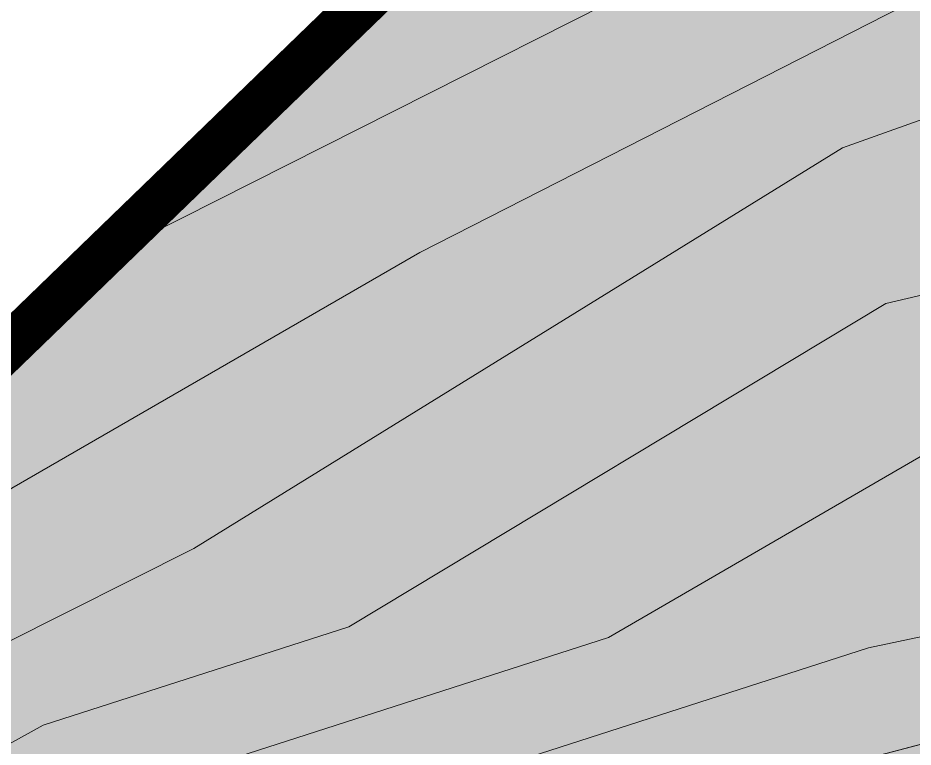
# Model space of a CAD drawing. Header units: inches. Extents: x 218980 to 233865, y 587194 to 599270.
# Drawn here: x 219027.4 to 219047.21, y 587503.33 to 587519.46 of the extents above; entities that cross this region are included whole.
import ezdxf

# ---------------------------------------------------------------- set-up
doc = ezdxf.new("R2010")
doc.units = ezdxf.units.IN
doc.header["$MEASUREMENT"] = 0
for name, pattern in [('01', [0]), ('DASHDOT2', [0.5, 0.25, -0.125, 0, -0.125]), ('State_Boundary_2', [13.5, 5, -1.6, 0.3, -1.6, 5])]:
    doc.linetypes.add(name, pattern=pattern)
for name, color, linetype, lineweight in [('Forest and Steep Slope', 66, '01', 0), ('Major Contour', 250, 'Continuous', 0), ('Minor Contour', 250, 'Continuous', 0), ('Planning Boundary', 222, '01', 0), ('Proposed Plot Boundary', 250, '01', 0), ('Town Boundary', 220, 'DASHDOT2', 30)]:
    doc.layers.add(name, color=color, linetype=linetype, lineweight=lineweight)
doc.layers.add('P_Main Development Zone', color=7, linetype='Continuous', lineweight=0, true_color=0xdc5e9b)

msp = doc.modelspace()

# ---------------------------------------------------------------- hatches: boundary and pattern name
at = {"layer": 'Forest and Steep Slope'}
h = msp.add_hatch(color=256, dxfattribs=at)
h.dxf.hatch_style = 1
edge = h.paths.add_edge_path()
edge.add_line((219286.194, 587701.647), (219301.841, 587711.176))
edge.add_line((219301.841, 587711.176), (219319.596, 587720.066))
edge.add_line((219319.596, 587720.066), (219337.234, 587727.117))
edge.add_line((219337.234, 587727.117), (219354.251, 587732.686))
edge.add_line((219354.251, 587732.686), (219371.374, 587738.249))
edge.add_line((219371.374, 587738.249), (219382.136, 587741.746))
edge.add_line((219382.136, 587741.746), (219366.621, 587744.792))
edge.add_line((219366.621, 587744.792), (219353.343, 587745.427))
edge.add_line((219353.343, 587745.427), (219287.358, 587726.896))
edge.add_line((219287.358, 587726.896), (219262.608, 587721.832))
edge.add_line((219262.608, 587721.832), (219250.01, 587716.562))
edge.add_line((219250.01, 587716.562), (219243.164, 587716.343))
edge.add_line((219243.164, 587716.343), (219235.832, 587714.183))
edge.add_line((219235.832, 587714.183), (219229.424, 587705.341))
edge.add_line((219229.424, 587705.341), (219227.48, 587702.311))
edge.add_line((219227.48, 587702.311), (219212.774, 587645.15))
edge.add_line((219212.774, 587645.15), (219183.189, 587628.626))
edge.add_line((219183.189, 587628.626), (219180.099, 587615.206))
edge.add_line((219180.099, 587615.206), (219179.48, 587586.322))
edge.add_line((219179.48, 587586.322), (219133.366, 587559.17))
edge.add_line((219133.366, 587559.17), (219091.397, 587544.284))
edge.add_line((219091.397, 587544.284), (219048.906, 587533.2))
edge.add_line((219048.906, 587533.2), (219016.853, 587502.186))
edge.add_line((219016.853, 587502.186), (219012.006, 587498.151))
edge.add_line((219012.006, 587498.151), (218982.942, 587477.15))
edge.add_line((218982.942, 587477.15), (218980.217, 587473.076))
edge.add_line((218980.217, 587473.076), (218991.285, 587443.136))
edge.add_line((218991.285, 587443.136), (218998.354, 587452.947))
edge.add_line((218998.354, 587452.947), (218991.053, 587458.208))
edge.add_line((218991.053, 587458.208), (219001.424, 587472.602))
edge.add_line((219001.424, 587472.602), (219004.198, 587476.452))
edge.add_arc((219057.745, 587437.868), 66, 131.64433, 144.2249, ccw=False)
edge.add_arc((219057.745, 587437.868), 66, 112.89508, 131.64433, ccw=False)
edge.add_arc((219057.745, 587437.868), 66, 104.75474, 112.89508, ccw=False)
edge.add_line((219040.936, 587501.691), (219047.671, 587503.465))
edge.add_line((219047.671, 587503.465), (219056.92, 587514.406))
edge.add_line((219056.92, 587514.406), (219078.93, 587524.089))
edge.add_line((219078.93, 587524.089), (219099.179, 587528.491))
edge.add_line((219099.179, 587528.491), (219129.772, 587542.137))
edge.add_line((219129.772, 587542.137), (219153.542, 587545.438))
edge.add_line((219153.542, 587545.438), (219180.834, 587544.778))
edge.add_line((219180.834, 587544.778), (219186.946, 587553.841))
edge.add_line((219186.946, 587553.841), (219186.724, 587565.185))
edge.add_line((219186.724, 587565.185), (219190.283, 587578.308))
edge.add_line((219190.283, 587578.308), (219198.958, 587589.652))
edge.add_line((219198.958, 587589.652), (219209.19, 587602.108))
edge.add_line((219209.19, 587602.108), (219218.532, 587613.674))
edge.add_line((219218.532, 587613.674), (219224.316, 587618.345))
edge.add_line((219224.316, 587618.345), (219228.764, 587620.125))
edge.add_line((219228.764, 587620.125), (219230.097, 587620.071))
edge.add_line((219230.097, 587620.071), (219227.078, 587623.359))
edge.add_line((219227.078, 587623.359), (219222.569, 587627.095))
edge.add_line((219222.569, 587627.095), (219220.049, 587633.034))
edge.add_line((219220.049, 587633.034), (219223.503, 587638.851))
edge.add_line((219223.503, 587638.851), (219238.476, 587646.319))
edge.add_line((219238.476, 587646.319), (219230.507, 587655.291))
edge.add_line((219230.507, 587655.291), (219243.792, 587667.033))
edge.add_line((219243.792, 587667.033), (219257.077, 587678.776))
edge.add_line((219257.077, 587678.776), (219270.34, 587690.419))
edge.add_line((219270.34, 587690.419), (219286.194, 587701.647))
at = {"layer": 'P_Main Development Zone'}
h = msp.add_hatch(color=256, dxfattribs=at)
h.dxf.hatch_style = 1
h.paths.add_polyline_path([(219001.424, 587472.602), (218991.053, 587458.208), (219008.09, 587445.932), (219018.409, 587460.252)])
edge = h.paths.add_edge_path()
edge.add_arc((219057.745, 587437.868), 66, 131.64433, 144.2249)
edge.add_line((219004.198, 587476.452), (219001.424, 587472.602))
edge.add_line((219001.424, 587472.602), (219018.409, 587460.252))
edge.add_line((219018.409, 587460.252), (219021.236, 587464.175))
edge.add_arc((219057.745, 587437.868), 45, 129.8115, 144.2249, ccw=False)
edge.add_line((219028.933, 587472.435), (219013.888, 587487.188))
edge = h.paths.add_edge_path()
edge.add_arc((219057.745, 587437.868), 66, 112.89508, 131.64433)
edge.add_line((219013.888, 587487.188), (219028.933, 587472.435))
edge.add_arc((219057.745, 587437.868), 45, 112.2493, 129.8115, ccw=False)
edge.add_line((219040.706, 587479.517), (219032.068, 587498.668))
edge = h.paths.add_edge_path()
edge.add_line((219050.283, 587504.153), (219040.936, 587501.691))
edge.add_arc((219057.745, 587437.868), 66, 104.75474, 112.89508)
edge.add_line((219032.068, 587498.668), (219040.706, 587479.517))
edge.add_arc((219057.745, 587437.868), 45, 104.7547, 112.2493, ccw=False)
edge.add_line((219046.284, 587481.384), (219056.402, 587484.048))
edge.add_line((219056.402, 587484.048), (219050.283, 587504.153))
edge = h.paths.add_edge_path()
edge.add_arc((219044.25, 587584.258), 79, 284.75474, 287.04831, ccw=False)
edge.add_line((219064.37, 587507.863), (219050.283, 587504.153))
edge.add_line((219050.283, 587504.153), (219056.402, 587484.048))
edge.add_line((219056.402, 587484.048), (219069.718, 587487.556))
edge.add_arc((219044.25, 587584.258), 100, 284.75474, 286.98438)
edge.add_line((219073.461, 587488.62), (219067.411, 587508.729))
edge = h.paths.add_edge_path()
edge.add_line((219083.3, 587514.924), (219074.479, 587511.27))
edge.add_arc((219044.25, 587584.258), 79, 287.04831, 292.49788, ccw=False)
edge.add_line((219067.411, 587508.729), (219073.461, 587488.62))
edge.add_arc((219044.25, 587584.258), 100, 286.98438, 292.49788)
edge.add_line((219082.515, 587491.869), (219090.56, 587495.2))
edge.add_line((219090.56, 587495.2), (219083.3, 587514.924))
edge = h.paths.add_edge_path()
edge.add_arc((219144.399, 587409.262), 121, 111.67128, 112.49788)
edge.add_line((219098.099, 587521.053), (219083.3, 587514.924))
edge.add_line((219083.3, 587514.924), (219090.56, 587495.2))
edge.add_line((219090.56, 587495.2), (219106.134, 587501.651))
edge.add_arc((219144.399, 587409.262), 100, 112.05631, 112.49788, ccw=False)
edge.add_line((219106.848, 587501.943), (219099.716, 587521.709))
edge = h.paths.add_edge_path()
edge.add_arc((219144.399, 587409.262), 121, 102.94843, 111.67128)
edge.add_line((219099.716, 587521.709), (219106.848, 587501.943))
edge.add_arc((219144.399, 587409.262), 100, 102.33298, 112.05631, ccw=False)
edge.add_line((219123.04, 587506.954), (219117.286, 587527.185))
edge = h.paths.add_edge_path()
edge.add_arc((219145.343, 587409.273), 121, 75.80526, 84.98434)
edge.add_line((219155.922, 587529.809), (219154.762, 587508.828))
edge.add_arc((219145.343, 587409.273), 100, 75.42442, 84.59564, ccw=False)
edge.add_line((219170.509, 587506.054), (219175.015, 587526.578))
edge = h.paths.add_edge_path()
edge.add_line((219068.338, 587457.203), (219056.445, 587454.071))
edge.add_arc((219062.558, 587430.862), 24, 104.7547, 117.0016)
edge.add_line((219051.661, 587452.246), (219062.781, 587429.929))
edge.add_arc((219077.999, 587410.095), 25, 104.7547, 127.4971, ccw=False)
edge.add_line((219071.632, 587434.27), (219075.727, 587435.349))
edge.add_line((219075.727, 587435.349), (219068.338, 587457.203))
edge = h.paths.add_edge_path()
edge.add_line((219041.52, 587442.72), (219031.582, 587428.927))
edge.add_line((219031.582, 587428.927), (219050.837, 587415.163))
edge.add_line((219050.837, 587415.163), (219057.716, 587424.71))
edge.add_arc((219077.999, 587410.095), 25, 138.2339, 144.2249, ccw=False)
edge.add_line((219059.352, 587426.747), (219041.52, 587442.72))
h.paths.add_polyline_path([(219031.582, 587428.927), (219022.389, 587416.169), (219041.673, 587402.445), (219050.837, 587415.163)])
h.paths.add_polyline_path([(219015.68, 587442.781), (219005.365, 587428.465), (219022.389, 587416.169), (219032.764, 587430.568)])
h.paths.add_polyline_path([(219026.048, 587457.17), (219015.68, 587442.781), (219032.764, 587430.568), (219043.086, 587444.893)])
edge = h.paths.add_edge_path()
edge.add_arc((219062.558, 587430.862), 45, 116.7554, 144.2249)
edge.add_line((219026.048, 587457.17), (219043.086, 587444.893))
edge.add_arc((219062.558, 587430.862), 24, 111.2205, 144.2249, ccw=False)
edge.add_line((219053.871, 587453.235), (219042.3, 587471.045))
edge = h.paths.add_edge_path()
edge.add_line((219061.688, 587477.168), (219051.097, 587474.379))
edge.add_arc((219062.558, 587430.862), 45, 104.7547, 116.7554)
edge.add_line((219042.3, 587471.045), (219053.871, 587453.235))
edge.add_arc((219062.558, 587430.862), 24, 104.7547, 111.2205, ccw=False)
edge.add_line((219056.445, 587454.071), (219068.338, 587457.203))
edge.add_line((219068.338, 587457.203), (219061.688, 587477.168))

# ---------------------------------------------------------------- linework, layer by layer
at = {"layer": 'Forest and Steep Slope'}
msp.add_lwpolyline([(219133.366, 587559.17), (219091.397, 587544.284), (219048.906, 587533.2), (219016.853, 587502.186), (219012.006, 587498.151), (218982.942, 587477.15), (218980.217, 587473.076), (218991.285, 587443.136), (218998.354, 587452.947), (218991.053, 587458.208), (219001.424, 587472.602), (219004.198, 587476.452, -0.054948), (219013.888, 587487.188, -0.081992), (219032.068, 587498.668, -0.035534), (219040.936, 587501.691), (219047.671, 587503.465), (219056.92, 587514.406), (219078.93, 587524.089), (219099.179, 587528.491), (219129.772, 587542.137)], format="xyb", dxfattribs=at)
at = {"layer": 'Major Contour', "elevation": 2815}
msp.add_lwpolyline([(218982.82, 587465.451), (218985.954, 587468.751), (218987.751, 587470.504), (218990.463, 587474.441), (218992.16, 587476.657), (218995.068, 587478.49), (219007.09, 587483.678), (219013.132, 587491.316), (219016.077, 587494.148), (219023.384, 587498.997), (219028.823, 587502.006), (219040.471, 587505.756), (219048.44, 587510.379), (219053.2, 587510.448), (219053.331, 587510.421), (219058.514, 587509.327), (219071.1, 587508.118), (219074.402, 587509.809), (219076.759, 587513.782), (219078.969, 587518.933), (219083.789, 587524.223), (219086.432, 587525.898), (219094.435, 587527.279), (219106.453, 587534.893)], dxfattribs=at)
at = {"layer": 'Minor Contour'}
for points in [[(219028.658, 587513.839), (219048.305, 587523.756), (219050.628, 587524.248), (219062.641, 587523.275), (219066.361, 587524.327), (219075.902, 587532.876), (219079.651, 587534.704), (219084.301, 587537.32), (219087.135, 587537.295), (219098.028, 587541.449), (219107.999, 587544.067)], [(219019.077, 587504.335), (219036.292, 587514.275), (219049.293, 587520.902), (219052.162, 587520.723), (219063.464, 587519.185), (219065.247, 587519.306), (219066.687, 587520.251), (219067.762, 587521.883), (219069.517, 587524.067), (219075.552, 587529.641), (219078.416, 587531.352), (219083.289, 587533.705), (219087.414, 587535.257), (219093.091, 587537.451), (219100.744, 587540.288), (219106.711, 587541.854)], [(219000.826, 587489.887), (219008.255, 587493.212), (219012.749, 587496.909), (219016.599, 587499.547), (219018.998, 587501.139), (219027.089, 587505.616), (219031.291, 587507.724), (219045.643, 587516.588), (219050.342, 587518.261), (219059.673, 587516.351), (219063.91, 587515.588), (219067.429, 587516.14), (219069.633, 587518.04), (219072.286, 587522.211), (219077.888, 587527.865), (219078.828, 587528.92), (219084.823, 587531.899), (219095.844, 587536.222), (219103.46, 587539.127), (219105.422, 587539.642), (219117.065, 587540.559)], [(218980.911, 587471.685), (218983.95, 587473.905), (218986.976, 587477.802), (218990.001, 587480.665), (219004.293, 587487.184), (219007.941, 587489.451), (219016.338, 587496.848), (219021.191, 587500.068), (219027.956, 587503.811), (219034.721, 587505.989), (219046.608, 587513.141), (219051.771, 587514.354), (219058.486, 587512.938), (219064.323, 587511.873), (219069.057, 587511.759), (219072.242, 587514.408), (219073.622, 587518.842), (219079.576, 587524.883), (219082.761, 587528.46), (219085.01, 587529.577), (219095.756, 587533.792), (219101.292, 587534.747), (219105.352, 587537.32), (219114.24, 587538.225)], [(219029.689, 587500.2), (219046.221, 587505.522), (219050.731, 587506.477), (219055.989, 587505.515), (219061.487, 587504.713), (219068.43, 587503.952), (219073.143, 587504.478), (219079.142, 587510.131), (219082.072, 587516.201), (219083.922, 587517.626), (219085.878, 587519.527), (219087.798, 587520.303), (219089.208, 587520.582), (219090.476, 587521.322), (219091.873, 587522.532), (219107.554, 587532.467)]]:
    msp.add_lwpolyline(points, dxfattribs=at)
at = {"layer": 'Planning Boundary', "lineweight": 5, "const_width": 1}
msp.add_lwpolyline([(219180.099, 587615.206), (219179.48, 587586.322), (219133.366, 587559.17), (219091.397, 587544.284), (219048.906, 587533.2), (219016.853, 587502.186), (219012.006, 587498.151), (218982.942, 587477.15), (218980.217, 587473.076), (218991.841, 587441.632), (219001.372, 587412.667), (219011.65, 587392.01), (219013.407, 587378.786), (219038.086, 587359.082), (219059.345, 587348.467), (219066.33, 587345.89), (219084.986, 587342.099), (219126.328, 587356.355), (219182.073, 587360.455), (219185.948, 587349.321), (219219.5, 587319.342), (219222.284, 587310.428)], dxfattribs=at)
at = {"layer": 'Proposed Plot Boundary'}
msp.add_lwpolyline([(219050.283, 587504.153), (219040.936, 587501.691, 0.035534), (219032.068, 587498.668), (219040.706, 587479.517, -0.032713), (219046.284, 587481.384), (219056.402, 587484.048)], format="xyb", close=True, dxfattribs=at)
at = {"layer": 'Town Boundary', "linetype": 'State_Boundary_2'}
msp.add_lwpolyline([(219222.284, 587310.428), (219219.5, 587319.342), (219185.948, 587349.321), (219182.073, 587360.455), (219126.328, 587356.355), (219084.986, 587342.099), (219066.33, 587345.89), (219059.345, 587348.467), (219038.086, 587359.082), (219013.407, 587378.786), (219011.65, 587392.01), (219001.372, 587412.667), (218991.841, 587441.632), (218980.217, 587473.076), (218982.942, 587477.15), (219012.006, 587498.151), (219016.853, 587502.186), (219048.906, 587533.2), (219091.397, 587544.284), (219133.366, 587559.17), (219179.48, 587586.322), (219180.099, 587615.206)], dxfattribs=at)

doc.saveas('drawing.dxf')
